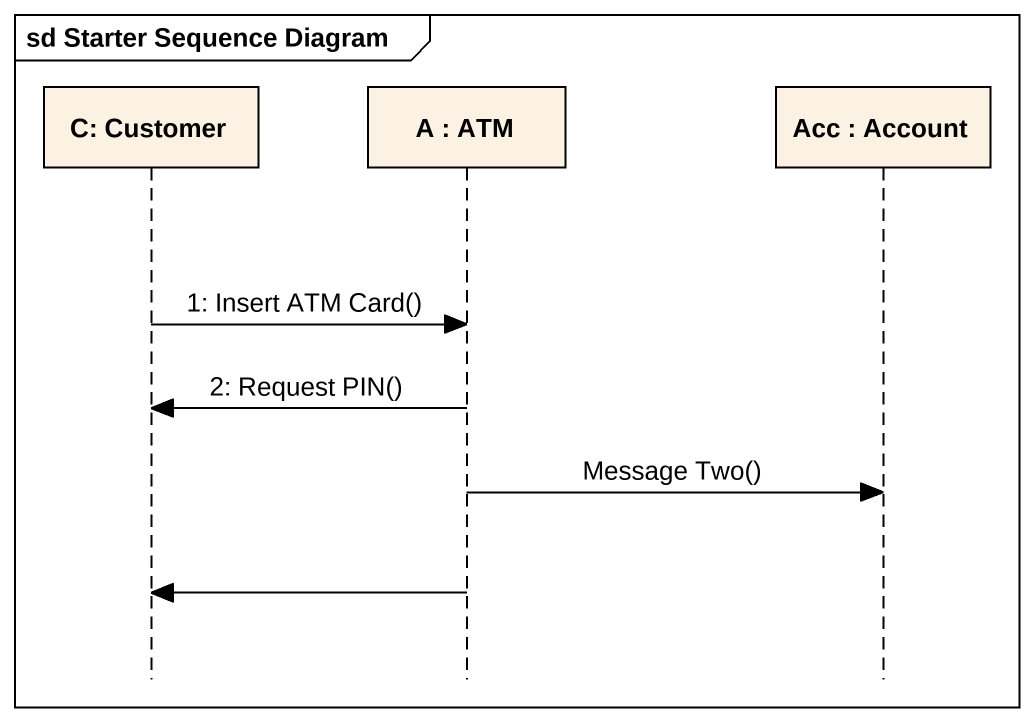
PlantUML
@startuml
mainframe sd Starter Sequence Diagram
hide footbox
participant "C: Customer" as C_Customer
participant "A : ATM" as A_ATM
participant "Acc : Account" as Acc_Account

C_Customer -> A_ATM : 1: Insert ATM Card()
A_ATM -> C_Customer : 2: Request PIN()
A_ATM -> Acc_Account : Message Two()
A_ATM -> C_Customer
@enduml
